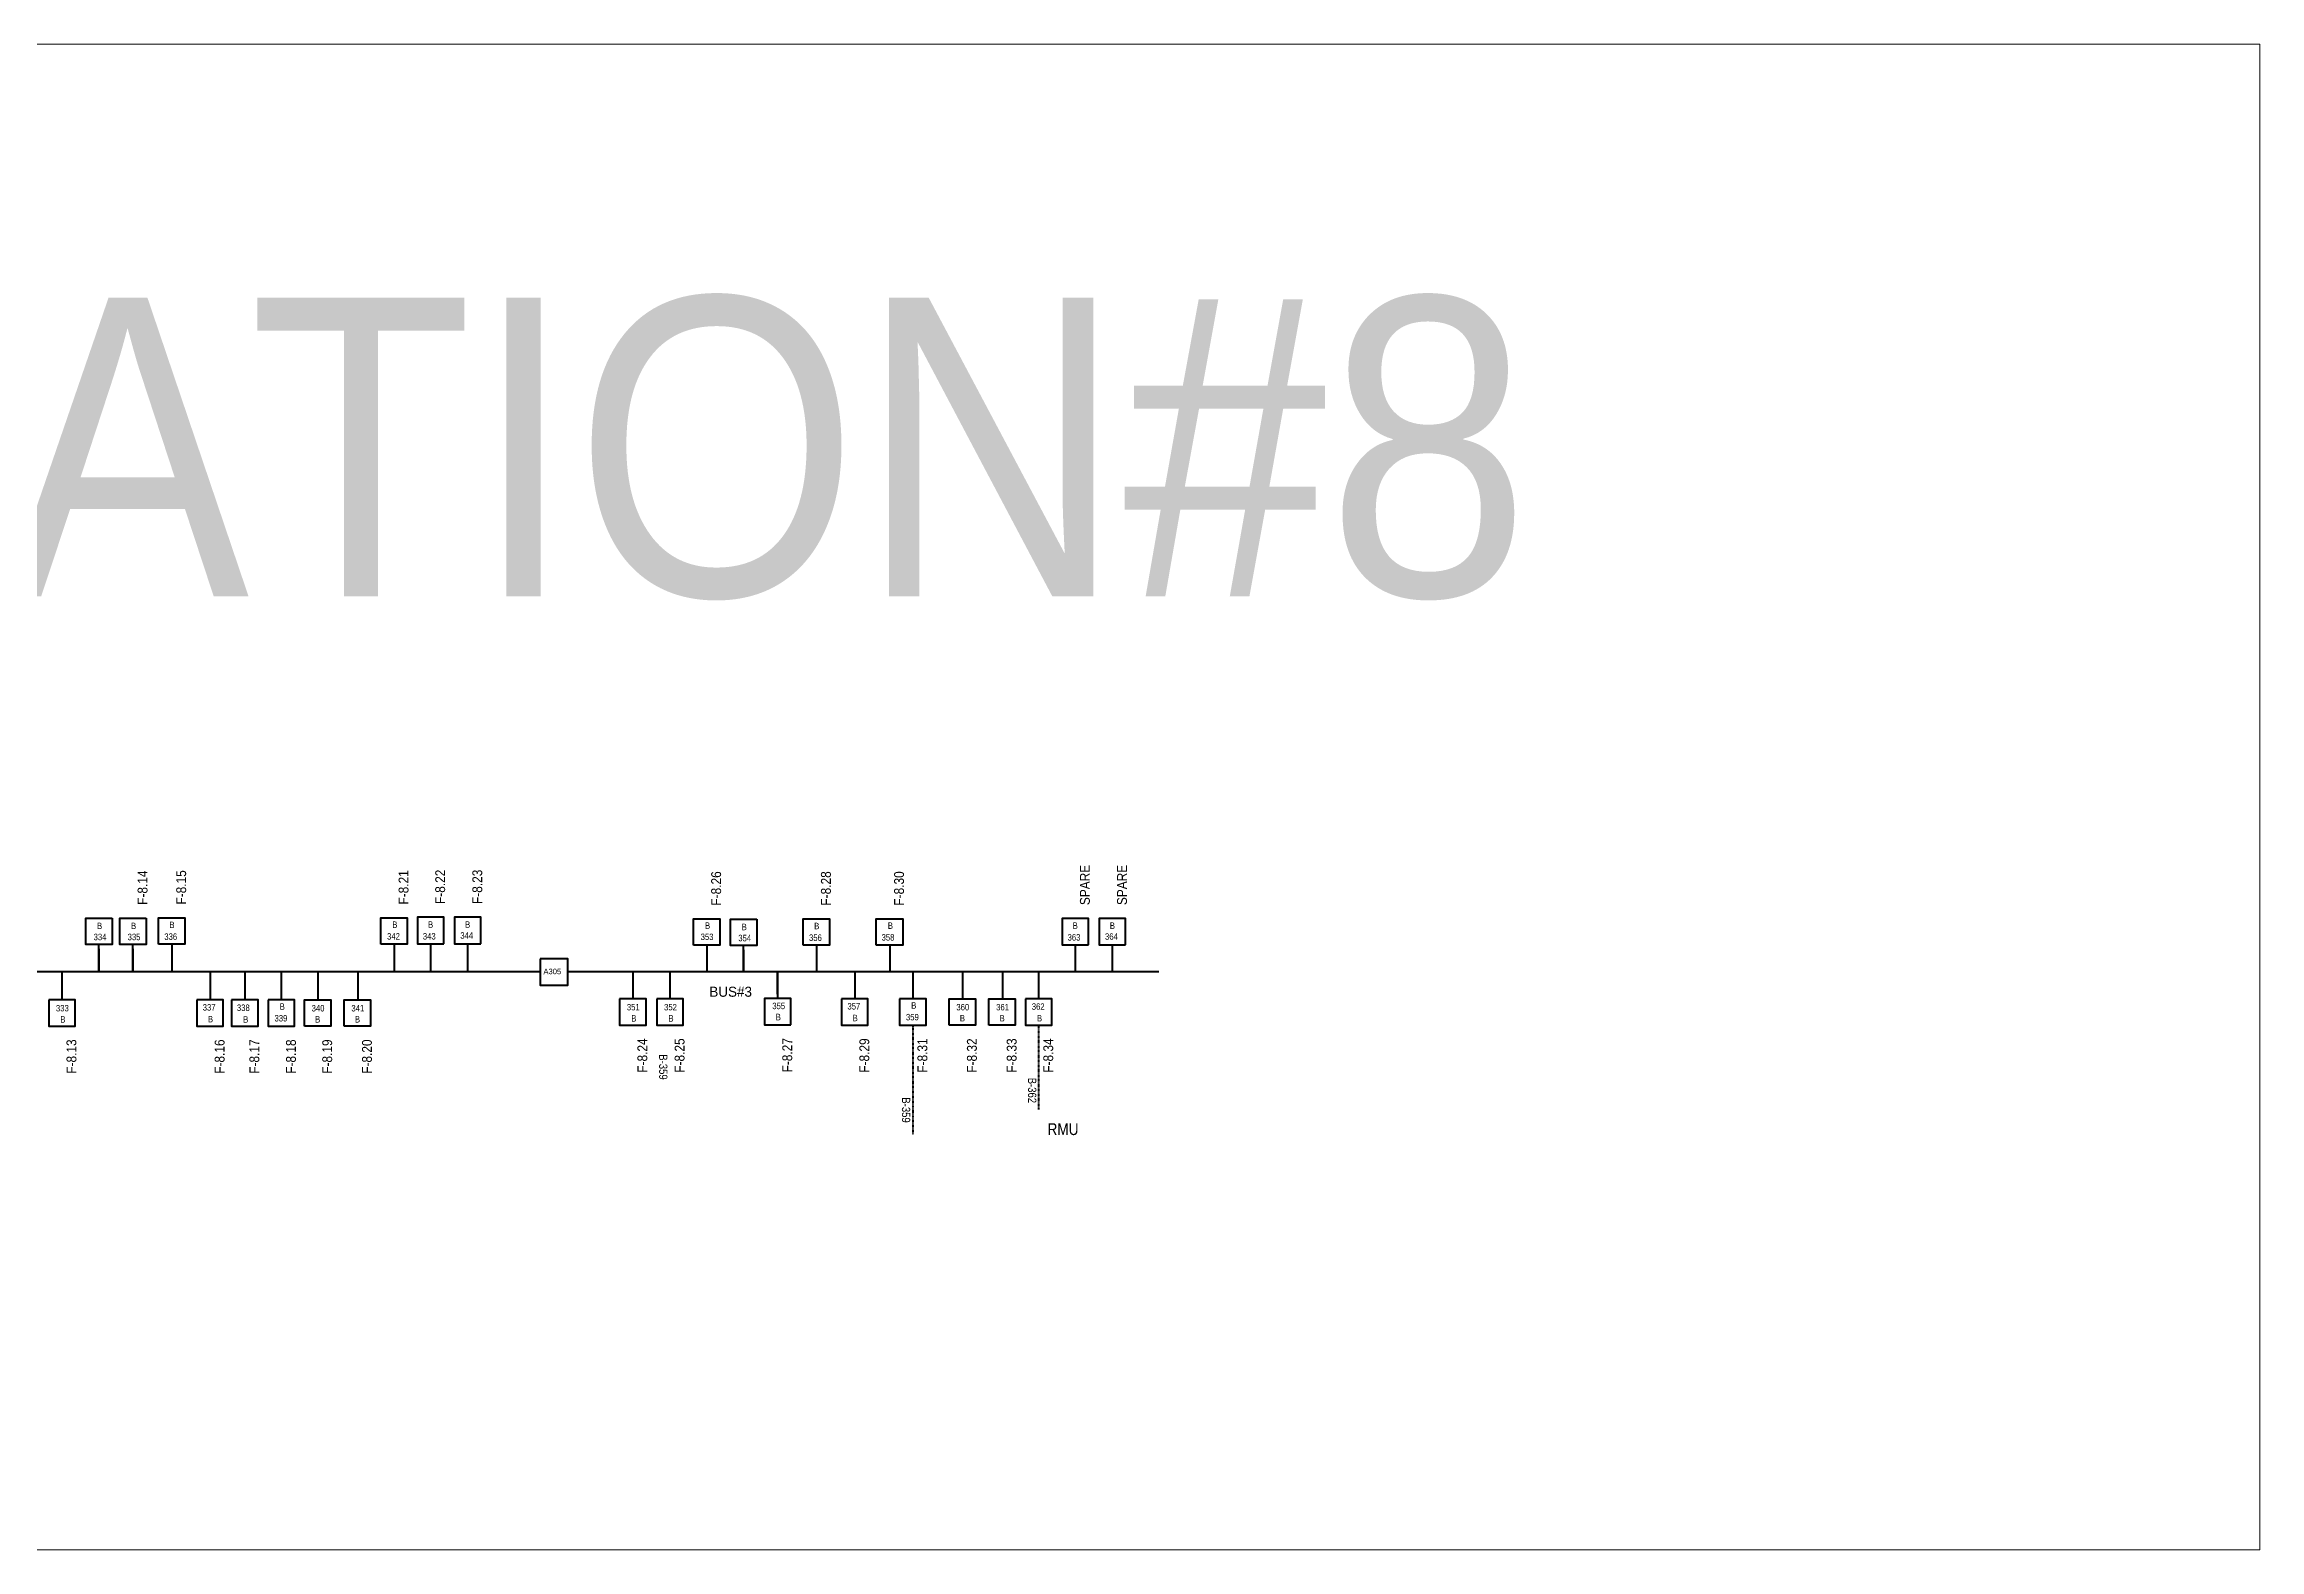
# Model space of a CAD drawing. Header units: metres. Extents: x 65984 to 144644, y -19036 to 23726.
# Drawn here: x 126242 to 127159, y 9839 to 10462 of the extents above; entities that cross this region are included whole.
import ezdxf
from ezdxf.enums import TextEntityAlignment as Align

# ---------------------------------------------------------------- set-up
doc = ezdxf.new("R2010")
doc.units = ezdxf.units.M
doc.header["$MEASUREMENT"] = 0
doc.linetypes.add('DGN Style 3', pattern=[0.013877, 0, -0.013877])
for name, color, linetype, lineweight in [('d_switch', 95, 'Continuous', 40), ('d_ug cable', 95, 'Continuous', 40), ('GRID STATION  04', 7, 'Continuous', 40), ('GRID STATION 01', 7, 'Continuous', 40), ('Level 37', 7, 'Continuous', 0), ('O H MAIN FEEDER', 4, 'Continuous', 100)]:
    doc.layers.add(name, color=color, linetype=linetype, lineweight=lineweight)
doc.styles.add('Style-Arial', font='arial.ttf')
doc.styles.add('Style-ENGINEERING', font='ENGINEERING.shx')
doc.styles.add('Style-msdefault', font='msdefault.shx')

msp = doc.modelspace()

# ---------------------------------------------------------------- linework, layer by layer
at = {"layer": 'd_ug cable', "color": 3, "linetype": 'DGN Style 3', "lineweight": 100}
msp.add_line((126653.59, 10021.33), (126653.59, 10056.26), dxfattribs=at)
at = {"layer": 'd_ug cable', "color": 6, "linetype": 'DGN Style 3', "lineweight": 100, "flags": 128}
msp.add_lwpolyline([(126601.4, 10056.27), (126601.4, 10011.01)], dxfattribs=at)
at = {"layer": 'GRID STATION  04', "color": 218, "linetype": 'Continuous', "lineweight": 70, "ltscale": 0.437972}
for p, q in [((126264.5, 10078.24), (126264.5, 10089.62)), ((126531.29, 10078.24), (126531.29, 10089.17))]:
    msp.add_line(p, q, dxfattribs=at)
at = {"layer": 'GRID STATION  04', "color": 251, "linetype": 'Continuous', "lineweight": 70, "ltscale": 0.437972}
for p, q in [((126264.5, 10087.83), (126264.5, 10078.24)), ((126531.29, 10087.38), (126531.29, 10078.24))]:
    msp.add_line(p, q, dxfattribs=at)
at = {"layer": 'GRID STATION  04', "color": 220, "linetype": 'Continuous', "lineweight": 70, "ltscale": 0.437972}
for p, q in [((126278.58, 10078.24), (126278.58, 10089.62)), ((126278.58, 10087.83), (126278.58, 10078.24))]:
    msp.add_line(p, q, dxfattribs=at)
at = {"layer": 'GRID STATION  04', "color": 70, "linetype": 'Continuous', "lineweight": 70, "ltscale": 0.437972, "true_color": 0x60ff21}
msp.add_line((126294.8, 10089.73), (126294.8, 10078.24), dxfattribs=at)
at = {"layer": 'GRID STATION  04', "color": 5, "linetype": 'Continuous', "lineweight": 70, "ltscale": 0.437972}
msp.add_line((126386.81, 10089.73), (126386.81, 10078.24), dxfattribs=at)
at = {"layer": 'GRID STATION  04', "color": 215, "linetype": 'Continuous', "lineweight": 70, "ltscale": 0.437972}
msp.add_line((126401.75, 10089.95), (126401.75, 10078.24), dxfattribs=at)
at = {"layer": 'GRID STATION  04', "color": 94, "linetype": 'Continuous', "lineweight": 70, "ltscale": 0.437972}
msp.add_line((126417.1, 10089.95), (126417.1, 10078.24), dxfattribs=at)
at = {"layer": 'GRID STATION  04', "color": 120, "linetype": 'Continuous', "lineweight": 70, "ltscale": 0.437972}
msp.add_line((126516.17, 10089.28), (126516.17, 10078.24), dxfattribs=at)
at = {"layer": 'GRID STATION  04', "color": 17, "linetype": 'Continuous', "lineweight": 70, "ltscale": 0.437972}
for p, q in [((126561.58, 10089.28), (126561.58, 10078.24)), ((126545.37, 10069.1), (126545.37, 10078.24))]:
    msp.add_line(p, q, dxfattribs=at)
at = {"layer": 'GRID STATION  04', "color": 88, "linetype": 'Continuous', "lineweight": 70, "ltscale": 0.437972, "true_color": 0x175208}
msp.add_line((126591.86, 10089.28), (126591.86, 10078.24), dxfattribs=at)
at = {"layer": 'GRID STATION  04', "color": 2, "linetype": 'Continuous', "lineweight": 70, "ltscale": 0.437972}
for p, q in [((126668.53, 10089.51), (126668.53, 10078.24)), ((126683.88, 10089.51), (126683.88, 10078.24)), ((126653.59, 10067.2), (126653.59, 10078.24))]:
    msp.add_line(p, q, dxfattribs=at)
at = {"layer": 'GRID STATION  04', "color": 121, "linetype": 'Continuous', "lineweight": 211, "ltscale": 0.437972}
for p, q in [((126447.13, 10078.24), (126191.84, 10078.24)), ((126614.42, 10078.24), (126458.62, 10078.24))]:
    msp.add_line(p, q, dxfattribs=at)
at = {"layer": 'GRID STATION  04', "color": 140, "linetype": 'Continuous', "lineweight": 70, "ltscale": 0.437972}
msp.add_line((126249.38, 10066.78), (126249.38, 10078.27), dxfattribs=at)
at = {"layer": 'GRID STATION  04', "color": 7, "linetype": 'Continuous', "lineweight": 70, "ltscale": 0.437972}
msp.add_line((126310.7, 10066.75), (126310.7, 10078.24), dxfattribs=at)
at = {"layer": 'GRID STATION  04', "color": 1, "linetype": 'Continuous', "lineweight": 70, "ltscale": 0.437972}
for p, q in [((126325.07, 10066.75), (126325.07, 10078.24)), ((126371.67, 10078.24), (126371.67, 10066.75))]:
    msp.add_line(p, q, dxfattribs=at)
at = {"layer": 'GRID STATION  04', "color": 234, "linetype": 'Continuous', "lineweight": 70, "ltscale": 0.437972}
msp.add_line((126340.21, 10066.75), (126340.21, 10078.24), dxfattribs=at)
at = {"layer": 'GRID STATION  04', "color": 3, "linetype": 'Continuous', "lineweight": 70, "ltscale": 0.437972}
for p, q in [((126355.21, 10078.24), (126355.21, 10066.75)), ((126577.48, 10067.2), (126577.48, 10078.24)), ((126638.45, 10078.24), (126638.45, 10067.2))]:
    msp.add_line(p, q, dxfattribs=at)
at = {"layer": 'GRID STATION  04', "color": 121, "linetype": 'Continuous', "lineweight": 70, "ltscale": 0.437972}
msp.add_line((126485.64, 10067.2), (126485.64, 10078.24), dxfattribs=at)
at = {"layer": 'GRID STATION  04', "color": 214, "linetype": 'Continuous', "lineweight": 70, "ltscale": 0.437972}
msp.add_line((126501.03, 10067.2), (126501.03, 10078.24), dxfattribs=at)
at = {"layer": 'GRID STATION  04', "color": 30, "linetype": 'Continuous', "lineweight": 70, "ltscale": 0.437972}
msp.add_line((126545.37, 10078.24), (126545.37, 10067.31), dxfattribs=at)
at = {"layer": 'GRID STATION  04', "color": 6, "linetype": 'Continuous', "lineweight": 70, "ltscale": 0.437972}
for p, q in [((126601.51, 10067.2), (126601.51, 10078.24)), ((126622, 10078.24), (126622, 10067.2))]:
    msp.add_line(p, q, dxfattribs=at)
at = {"layer": 'GRID STATION  04', "color": 2, "linetype": 'Continuous', "lineweight": 211, "ltscale": 0.437972}
msp.add_line((126703.26, 10078.24), (126614.42, 10078.24), dxfattribs=at)
at = {"layer": 'GRID STATION  04', "color": 218, "linetype": 'Continuous', "lineweight": 70, "ltscale": 0.437972, "flags": 128}
for points in [[(126270.08, 10100.55), (126270.08, 10089.62), (126259.15, 10089.62), (126259.15, 10100.55)], [(126536.87, 10100.11), (126536.87, 10089.17), (126525.93, 10089.17), (126525.93, 10100.11)]]:
    msp.add_lwpolyline(points, close=True, dxfattribs=at)
at = {"layer": 'GRID STATION  04', "color": 220, "linetype": 'Continuous', "lineweight": 70, "ltscale": 0.437972, "flags": 128}
msp.add_lwpolyline([(126284.16, 10100.55), (126284.16, 10089.62), (126273.23, 10089.62), (126273.23, 10100.55)], close=True, dxfattribs=at)
at = {"layer": 'GRID STATION  04', "color": 70, "linetype": 'Continuous', "lineweight": 70, "ltscale": 0.437972, "true_color": 0x60ff21, "flags": 128}
msp.add_lwpolyline([(126289.22, 10089.73), (126289.22, 10100.66), (126300.15, 10100.66), (126300.15, 10089.73)], close=True, dxfattribs=at)
at = {"layer": 'GRID STATION  04', "color": 5, "linetype": 'Continuous', "lineweight": 70, "ltscale": 0.437972, "flags": 128}
msp.add_lwpolyline([(126381.23, 10089.73), (126381.23, 10100.66), (126392.16, 10100.66), (126392.16, 10089.73)], close=True, dxfattribs=at)
at = {"layer": 'GRID STATION  04', "color": 215, "linetype": 'Continuous', "lineweight": 70, "ltscale": 0.437972, "flags": 128}
msp.add_lwpolyline([(126407.33, 10089.95), (126407.33, 10100.89), (126396.39, 10100.89), (126396.39, 10089.95)], close=True, dxfattribs=at)
at = {"layer": 'GRID STATION  04', "color": 94, "linetype": 'Continuous', "lineweight": 70, "ltscale": 0.437972, "flags": 128}
msp.add_lwpolyline([(126422.68, 10089.95), (126422.68, 10100.89), (126411.75, 10100.89), (126411.75, 10089.95)], close=True, dxfattribs=at)
at = {"layer": 'GRID STATION  04', "color": 120, "linetype": 'Continuous', "lineweight": 70, "ltscale": 0.437972, "flags": 128}
msp.add_lwpolyline([(126510.59, 10089.28), (126510.59, 10100.22), (126521.52, 10100.22), (126521.52, 10089.28)], close=True, dxfattribs=at)
at = {"layer": 'GRID STATION  04', "color": 17, "linetype": 'Continuous', "lineweight": 70, "ltscale": 0.437972, "flags": 128}
msp.add_lwpolyline([(126556, 10089.28), (126556, 10100.22), (126566.94, 10100.22), (126566.94, 10089.28)], close=True, dxfattribs=at)
at = {"layer": 'GRID STATION  04', "color": 88, "linetype": 'Continuous', "lineweight": 70, "ltscale": 0.437972, "true_color": 0x175208, "flags": 128}
msp.add_lwpolyline([(126586.28, 10089.28), (126586.28, 10100.22), (126597.21, 10100.22), (126597.21, 10089.28)], close=True, dxfattribs=at)
at = {"layer": 'GRID STATION  04', "color": 2, "linetype": 'Continuous', "lineweight": 70, "ltscale": 0.437972, "flags": 128}
for points in [[(126674.11, 10089.51), (126674.11, 10100.44), (126663.18, 10100.44), (126663.18, 10089.51)], [(126689.46, 10089.51), (126689.46, 10100.44), (126678.53, 10100.44), (126678.53, 10089.51)], [(126648.01, 10067.2), (126648.01, 10056.26), (126658.94, 10056.26), (126658.94, 10067.2)]]:
    msp.add_lwpolyline(points, close=True, dxfattribs=at)
at = {"layer": 'GRID STATION  04', "color": 121, "linetype": 'Continuous', "lineweight": 53, "ltscale": 0.437972, "flags": 128}
msp.add_lwpolyline([(126447.13, 10083.71), (126447.13, 10072.77), (126458.62, 10072.77), (126458.62, 10083.71)], close=True, dxfattribs=at)
at = {"layer": 'GRID STATION  04', "color": 140, "linetype": 'Continuous', "lineweight": 70, "ltscale": 0.437972, "flags": 128}
msp.add_lwpolyline([(126243.8, 10066.78), (126243.8, 10055.84), (126254.74, 10055.84), (126254.74, 10066.78)], close=True, dxfattribs=at)
at = {"layer": 'GRID STATION  04', "color": 7, "linetype": 'Continuous', "lineweight": 70, "ltscale": 0.437972, "flags": 128}
msp.add_lwpolyline([(126305.12, 10066.75), (126305.12, 10055.82), (126316.05, 10055.82), (126316.05, 10066.75)], close=True, dxfattribs=at)
at = {"layer": 'GRID STATION  04', "color": 1, "linetype": 'Continuous', "lineweight": 70, "ltscale": 0.437972, "flags": 128}
for points in [[(126319.49, 10066.75), (126319.49, 10055.82), (126330.43, 10055.82), (126330.43, 10066.75)], [(126366.09, 10055.82), (126366.09, 10066.75), (126377.02, 10066.75), (126377.02, 10055.82)]]:
    msp.add_lwpolyline(points, close=True, dxfattribs=at)
at = {"layer": 'GRID STATION  04', "color": 234, "linetype": 'Continuous', "lineweight": 70, "ltscale": 0.437972, "flags": 128}
msp.add_lwpolyline([(126334.63, 10066.75), (126334.63, 10055.82), (126345.56, 10055.82), (126345.56, 10066.75)], close=True, dxfattribs=at)
at = {"layer": 'GRID STATION  04', "color": 3, "linetype": 'Continuous', "lineweight": 70, "ltscale": 0.437972, "flags": 128}
for points in [[(126349.63, 10055.82), (126349.63, 10066.75), (126360.57, 10066.75), (126360.57, 10055.82)], [(126571.9, 10067.2), (126571.9, 10056.26), (126582.84, 10056.26), (126582.84, 10067.2)], [(126632.87, 10056.26), (126632.87, 10067.2), (126643.81, 10067.2), (126643.81, 10056.26)]]:
    msp.add_lwpolyline(points, close=True, dxfattribs=at)
at = {"layer": 'GRID STATION  04', "color": 121, "linetype": 'Continuous', "lineweight": 70, "ltscale": 0.437972, "flags": 128}
msp.add_lwpolyline([(126480.06, 10067.2), (126480.06, 10056.26), (126490.99, 10056.26), (126490.99, 10067.2)], close=True, dxfattribs=at)
at = {"layer": 'GRID STATION  04', "color": 214, "linetype": 'Continuous', "lineweight": 70, "ltscale": 0.437972, "flags": 128}
msp.add_lwpolyline([(126495.45, 10067.2), (126495.45, 10056.26), (126506.38, 10056.26), (126506.38, 10067.2)], close=True, dxfattribs=at)
at = {"layer": 'GRID STATION  04', "color": 30, "linetype": 'Continuous', "lineweight": 70, "ltscale": 0.437972, "flags": 128}
msp.add_lwpolyline([(126550.95, 10056.37), (126550.95, 10067.31), (126540.02, 10067.31), (126540.02, 10056.37)], close=True, dxfattribs=at)
at = {"layer": 'GRID STATION  04', "color": 6, "linetype": 'Continuous', "lineweight": 70, "ltscale": 0.437972, "flags": 128}
for points in [[(126595.93, 10067.2), (126595.93, 10056.27), (126606.87, 10056.27), (126606.87, 10067.2)], [(126616.42, 10056.26), (126616.42, 10067.2), (126627.35, 10067.2), (126627.35, 10056.26)]]:
    msp.add_lwpolyline(points, close=True, dxfattribs=at)
at = {"layer": 'O H MAIN FEEDER', "color": 140, "linetype": 'Continuous', "lineweight": 13, "flags": 128}
msp.add_lwpolyline([(125443.19, 10462.07), (127158.74, 10462.07), (127158.74, 9839.22), (125443.19, 9839.22)], close=True, dxfattribs=at)

# ---------------------------------------------------------------- texts
at = {"layer": 'd_switch', "color": 2, "linetype": 'Continuous', "lineweight": 30, "style": 'Style-msdefault', "width": 0.9}
for p in [(126670.55, 10105.92), (126685.91, 10105.92)]:
    msp.add_text('SPARE', height=4.085, rotation=90, dxfattribs=at).set_placement(p, align=Align.TOP_LEFT)
at = {"layer": 'd_switch', "color": 220, "linetype": 'Continuous', "lineweight": 30, "style": 'Style-msdefault', "width": 0.9}
msp.add_text('F-8.14', height=4.085, rotation=90, dxfattribs=at).set_placement((126280.6, 10106.03), align=Align.TOP_LEFT)
at = {"layer": 'd_switch', "color": 70, "linetype": 'Continuous', "lineweight": 30, "true_color": 0x60ff21, "style": 'Style-msdefault', "width": 0.9}
msp.add_text('F-8.15', height=4.085, rotation=90, dxfattribs=at).set_placement((126296.59, 10106.14), align=Align.TOP_LEFT)
at = {"layer": 'd_switch', "color": 5, "linetype": 'Continuous', "lineweight": 30, "style": 'Style-msdefault', "width": 0.9}
msp.add_text('F-8.21', height=4.085, rotation=90, dxfattribs=at).set_placement((126388.6, 10106.14), align=Align.TOP_LEFT)
at = {"layer": 'd_switch', "color": 215, "linetype": 'Continuous', "lineweight": 30, "style": 'Style-msdefault', "width": 0.9}
msp.add_text('F-8.22', height=4.085, rotation=90, dxfattribs=at).set_placement((126403.77, 10106.37), align=Align.TOP_LEFT)
at = {"layer": 'd_switch', "color": 94, "linetype": 'Continuous', "lineweight": 30, "style": 'Style-msdefault', "width": 0.9}
msp.add_text('F-8.23', height=4.085, rotation=90, dxfattribs=at).set_placement((126419.12, 10106.37), align=Align.TOP_LEFT)
at = {"layer": 'd_switch', "color": 120, "linetype": 'Continuous', "lineweight": 30, "style": 'Style-msdefault', "width": 0.9}
msp.add_text('F-8.26', height=4.085, rotation=90, dxfattribs=at).set_placement((126517.96, 10105.7), align=Align.TOP_LEFT)
at = {"layer": 'd_switch', "color": 17, "linetype": 'Continuous', "lineweight": 30, "style": 'Style-msdefault', "width": 0.9}
msp.add_text('F-8.28', height=4.085, rotation=90.00046, dxfattribs=at).set_placement((126563.38, 10105.7), align=Align.TOP_LEFT)
at = {"layer": 'd_switch', "color": 88, "linetype": 'Continuous', "lineweight": 30, "true_color": 0x175208, "style": 'Style-msdefault', "width": 0.9}
msp.add_text('F-8.30', height=4.085, rotation=90, dxfattribs=at).set_placement((126593.65, 10105.7), align=Align.TOP_LEFT)
at = {"layer": 'd_switch', "color": 140, "linetype": 'Continuous', "lineweight": 30, "style": 'Style-msdefault', "width": 0.9}
msp.add_text('F-8.13', height=4.085, rotation=90, dxfattribs=at).set_placement((126251.18, 10050.36), align=Align.TOP_RIGHT)
at = {"layer": 'd_switch', "color": 7, "linetype": 'Continuous', "lineweight": 30, "style": 'Style-msdefault', "width": 0.9}
msp.add_text('F-8.16', height=4.085, rotation=90, dxfattribs=at).set_placement((126312.49, 10050.34), align=Align.TOP_RIGHT)
at = {"layer": 'd_switch', "color": 1, "linetype": 'Continuous', "lineweight": 30, "style": 'Style-msdefault', "width": 0.9}
for s, p in [('F-8.17', (126326.87, 10050.34)), ('F-8.20', (126373.46, 10050.34))]:
    msp.add_text(s, height=4.085, rotation=90, dxfattribs=at).set_placement(p, align=Align.TOP_RIGHT)
at = {"layer": 'd_switch', "color": 234, "linetype": 'Continuous', "lineweight": 30, "style": 'Style-msdefault', "width": 0.9}
msp.add_text('F-8.18', height=4.085, rotation=90, dxfattribs=at).set_placement((126342.01, 10050.34), align=Align.TOP_RIGHT)
at = {"layer": 'd_switch', "color": 2, "linetype": 'Continuous', "lineweight": 30, "style": 'Style-msdefault', "width": 0.9}
for s, rotation, p in [('F-8.19', 90, (126357.01, 10050.34)), ('F-8.25', 90.00004, (126502.83, 10050.78)), ('F-8.29', 90, (126579.28, 10050.78)), ('F-8.34', 90, (126655.39, 10050.78))]:
    msp.add_text(s, height=4.085, rotation=rotation, dxfattribs=at).set_placement(p, align=Align.TOP_RIGHT)
at = {"layer": 'd_switch', "color": 121, "linetype": 'Continuous', "lineweight": 30, "style": 'Style-msdefault', "width": 0.9}
msp.add_text('F-8.24', height=4.085, rotation=90, dxfattribs=at).set_placement((126487.43, 10050.78), align=Align.TOP_RIGHT)
at = {"layer": 'd_switch', "color": 30, "linetype": 'Continuous', "lineweight": 30, "style": 'Style-msdefault', "width": 0.9}
msp.add_text('F-8.27', height=4.085, rotation=90, dxfattribs=at).set_placement((126547.39, 10050.89), align=Align.TOP_RIGHT)
at = {"layer": 'd_switch', "color": 6, "linetype": 'Continuous', "lineweight": 30, "style": 'Style-msdefault', "width": 0.9}
for s, p in [('F-8.31', (126603.31, 10050.79)), ('F-8.32', (126623.79, 10050.78))]:
    msp.add_text(s, height=4.085, rotation=90, dxfattribs=at).set_placement(p, align=Align.TOP_RIGHT)
at = {"layer": 'd_switch', "color": 3, "linetype": 'Continuous', "lineweight": 30, "style": 'Style-msdefault', "width": 0.9}
msp.add_text('F-8.33', height=4.085, rotation=90, dxfattribs=at).set_placement((126640.25, 10050.78), align=Align.TOP_RIGHT)
at = {"layer": 'GRID STATION  04', "color": 218, "linetype": 'Continuous', "lineweight": 30, "style": 'Style-msdefault', "width": 0.888889}
for s, height, p in [('334', 2.678, (126262.39, 10094.07)), ('B', 2.68, (126263.83, 10098.66)), ('354', 2.678, (126529.17, 10093.62)), ('B', 2.68, (126530.61, 10098.21))]:
    msp.add_text(s, height=height, dxfattribs=at).set_placement(p, align=Align.TOP_LEFT)
at = {"layer": 'GRID STATION  04', "color": 220, "linetype": 'Continuous', "lineweight": 30, "style": 'Style-msdefault', "width": 0.888889}
for s, height, p in [('335', 2.678, (126276.47, 10094.07)), ('B', 2.68, (126277.91, 10098.66))]:
    msp.add_text(s, height=height, dxfattribs=at).set_placement(p, align=Align.TOP_LEFT)
at = {"layer": 'GRID STATION  04', "color": 70, "linetype": 'Continuous', "lineweight": 30, "true_color": 0x60ff21, "style": 'Style-msdefault', "width": 0.888889}
for s, height, p in [('336', 2.678, (126291.65, 10094.21)), ('B', 2.68, (126293.78, 10099.06))]:
    msp.add_text(s, height=height, dxfattribs=at).set_placement(p, align=Align.TOP_LEFT)
at = {"layer": 'GRID STATION  04', "color": 5, "linetype": 'Continuous', "lineweight": 30, "style": 'Style-msdefault', "width": 0.888889}
for s, height, p in [('342', 2.678, (126383.83, 10094.32)), ('B', 2.68, (126385.96, 10099.16))]:
    msp.add_text(s, height=height, dxfattribs=at).set_placement(p, align=Align.TOP_LEFT)
at = {"layer": 'GRID STATION  04', "color": 215, "linetype": 'Continuous', "lineweight": 30, "style": 'Style-msdefault', "width": 0.888889}
for s, height, p in [('343', 2.678, (126398.64, 10094.36)), ('B', 2.68, (126400.78, 10099.21))]:
    msp.add_text(s, height=height, dxfattribs=at).set_placement(p, align=Align.TOP_LEFT)
at = {"layer": 'GRID STATION  04', "color": 94, "linetype": 'Continuous', "lineweight": 30, "style": 'Style-msdefault', "width": 0.888889}
for s, height, p in [('344', 2.678, (126414.14, 10094.7)), ('B', 2.68, (126416.13, 10099.21))]:
    msp.add_text(s, height=height, dxfattribs=at).set_placement(p, align=Align.TOP_LEFT)
at = {"layer": 'GRID STATION  04', "color": 120, "linetype": 'Continuous', "lineweight": 30, "style": 'Style-msdefault', "width": 0.888889}
for s, height, p in [('353', 2.678, (126513.6, 10094.13)), ('B', 2.68, (126515.41, 10098.76))]:
    msp.add_text(s, height=height, dxfattribs=at).set_placement(p, align=Align.TOP_LEFT)
at = {"layer": 'GRID STATION  04', "color": 17, "linetype": 'Continuous', "lineweight": 30, "style": 'Style-msdefault', "width": 0.888889}
for s, height, p in [('356', 2.678, (126558.44, 10093.77)), ('B', 2.68, (126560.57, 10098.61))]:
    msp.add_text(s, height=height, rotation=0.00046, dxfattribs=at).set_placement(p, align=Align.TOP_LEFT)
at = {"layer": 'GRID STATION  04', "color": 88, "linetype": 'Continuous', "lineweight": 30, "true_color": 0x175208, "style": 'Style-msdefault', "width": 0.888889}
for s, height, p in [('358', 2.678, (126588.47, 10093.92)), ('B', 2.68, (126591.05, 10098.77))]:
    msp.add_text(s, height=height, dxfattribs=at).set_placement(p, align=Align.TOP_LEFT)
at = {"layer": 'GRID STATION  04', "color": 2, "linetype": 'Continuous', "lineweight": 30, "style": 'Style-msdefault', "width": 0.888889}
for s, height, p in [('363', 2.678, (126665.43, 10093.92)), ('B', 2.68, (126667.56, 10098.76)), ('364', 2.678, (126680.93, 10094.25)), ('B', 2.68, (126682.92, 10098.76))]:
    msp.add_text(s, height=height, dxfattribs=at).set_placement(p, align=Align.TOP_LEFT)
at = {"layer": 'GRID STATION  04', "color": 121, "linetype": 'Continuous', "lineweight": 30, "style": 'Style-msdefault'}
for s, height, p in [('A305', 2.274, (126448.54, 10079.61)), ('BUS#3', 4.166, (126517.19, 10072.16))]:
    msp.add_text(s, height=height, dxfattribs=at).set_placement(p, align=Align.TOP_LEFT)
at = {"layer": 'GRID STATION  04', "color": 140, "linetype": 'Continuous', "lineweight": 30, "style": 'Style-msdefault', "width": 0.888889}
for s, height, p in [('333', 2.678, (126246.81, 10061.93)), ('B', 2.68, (126248.63, 10057.3))]:
    msp.add_text(s, height=height, dxfattribs=at).set_placement(p)
at = {"layer": 'GRID STATION  04', "color": 7, "linetype": 'Continuous', "lineweight": 30, "style": 'Style-msdefault', "width": 0.888889}
for s, height, p in [('337', 2.678, (126307.55, 10062.27)), ('B', 2.68, (126309.69, 10057.42))]:
    msp.add_text(s, height=height, dxfattribs=at).set_placement(p)
at = {"layer": 'GRID STATION  04', "color": 1, "linetype": 'Continuous', "lineweight": 30, "style": 'Style-msdefault', "width": 0.888889}
for s, height, p in [('338', 2.678, (126321.69, 10062.11)), ('B', 2.68, (126324.27, 10057.27)), ('341', 2.678, (126369.08, 10061.91)), ('B', 2.68, (126370.52, 10057.32))]:
    msp.add_text(s, height=height, dxfattribs=at).set_placement(p)
at = {"layer": 'GRID STATION  04', "color": 234, "linetype": 'Continuous', "lineweight": 30, "style": 'Style-msdefault', "width": 0.888889}
for s, height, p in [('339', 2.678, (126337.26, 10060.45)), ('B', 2.68, (126339.41, 10065.3))]:
    msp.add_text(s, height=height, dxfattribs=at).set_placement(p, align=Align.TOP_LEFT)
at = {"layer": 'GRID STATION  04', "color": 3, "linetype": 'Continuous', "lineweight": 30, "style": 'Style-msdefault', "width": 0.888889}
for s, height, p in [('340', 2.678, (126352.62, 10061.91)), ('B', 2.68, (126354.06, 10057.32)), ('357', 2.678, (126574.34, 10062.72)), ('B', 2.68, (126576.47, 10057.87)), ('361', 2.678, (126635.87, 10062.35)), ('B', 2.68, (126637.3, 10057.76))]:
    msp.add_text(s, height=height, dxfattribs=at).set_placement(p)
at = {"layer": 'GRID STATION  04', "color": 121, "linetype": 'Continuous', "lineweight": 30, "style": 'Style-msdefault', "width": 0.888889}
for s, height, p in [('351', 2.678, (126483.07, 10062.35)), ('B', 2.68, (126484.88, 10057.72))]:
    msp.add_text(s, height=height, dxfattribs=at).set_placement(p)
at = {"layer": 'GRID STATION  04', "color": 218, "linetype": 'Continuous', "lineweight": 30, "style": 'Style-msdefault', "width": 0.888889}
msp.add_text('352', height=2.678, rotation=0.00004, dxfattribs=at).set_placement((126498.46, 10062.35))
at = {"layer": 'GRID STATION  04', "color": 5, "linetype": 'Continuous', "lineweight": 30, "style": 'Style-msdefault', "width": 0.888889}
msp.add_text('B', height=2.68, rotation=0.00004, dxfattribs=at).set_placement((126500.27, 10057.72))
at = {"layer": 'GRID STATION  04', "color": 30, "linetype": 'Continuous', "lineweight": 30, "style": 'Style-msdefault', "width": 0.888889}
for s, height, p in [('355', 2.678, (126543.25, 10062.86)), ('B', 2.68, (126544.69, 10058.27))]:
    msp.add_text(s, height=height, dxfattribs=at).set_placement(p)
at = {"layer": 'GRID STATION  04', "color": 6, "linetype": 'Continuous', "lineweight": 30, "style": 'Style-msdefault', "width": 0.888889}
for s, height, p in [('359', 2.678, (126598.56, 10060.9)), ('B', 2.68, (126600.71, 10065.75))]:
    msp.add_text(s, height=height, dxfattribs=at).set_placement(p, align=Align.TOP_LEFT)
for s, height, p in [('360', 2.678, (126619.41, 10062.35)), ('B', 2.68, (126620.85, 10057.76))]:
    msp.add_text(s, height=height, dxfattribs=at).set_placement(p)
at = {"layer": 'GRID STATION  04', "color": 2, "linetype": 'Continuous', "lineweight": 30, "style": 'Style-msdefault', "width": 0.888889}
for s, height, p in [('362', 2.678, (126650.62, 10062.61)), ('B', 2.68, (126652.75, 10057.76))]:
    msp.add_text(s, height=height, dxfattribs=at).set_placement(p)
at = {"layer": 'GRID STATION 01', "linetype": 'Continuous', "lineweight": 30, "style": 'Style-Arial', "width": 0.877058}
msp.add_text('GRID STATION#8', height=123.5832, dxfattribs=at).set_placement((126234.3, 10295.52), align=Align.MIDDLE_CENTER)
at = {"layer": 'Level 37', "color": 7, "linetype": 'Continuous', "lineweight": 53, "style": 'Style-ENGINEERING', "width": 0.857143}
for s, p in [('B-359', (126499.84, 10044.18)), ('B-362', (126652.51, 10034.49)), ('B-359', (126600.32, 10026.36))]:
    msp.add_text(s, height=3.43, rotation=270, dxfattribs=at).set_placement(p, align=Align.TOP_LEFT)
at = {"layer": 'Level 37', "color": 7, "linetype": 'Continuous', "lineweight": 100, "style": 'Style-msdefault', "width": 0.86}
msp.add_text('RMU', height=4.9, rotation=359.99963, dxfattribs=at).set_placement((126669.96, 10010.77), align=Align.RIGHT)

doc.saveas('drawing.dxf')
